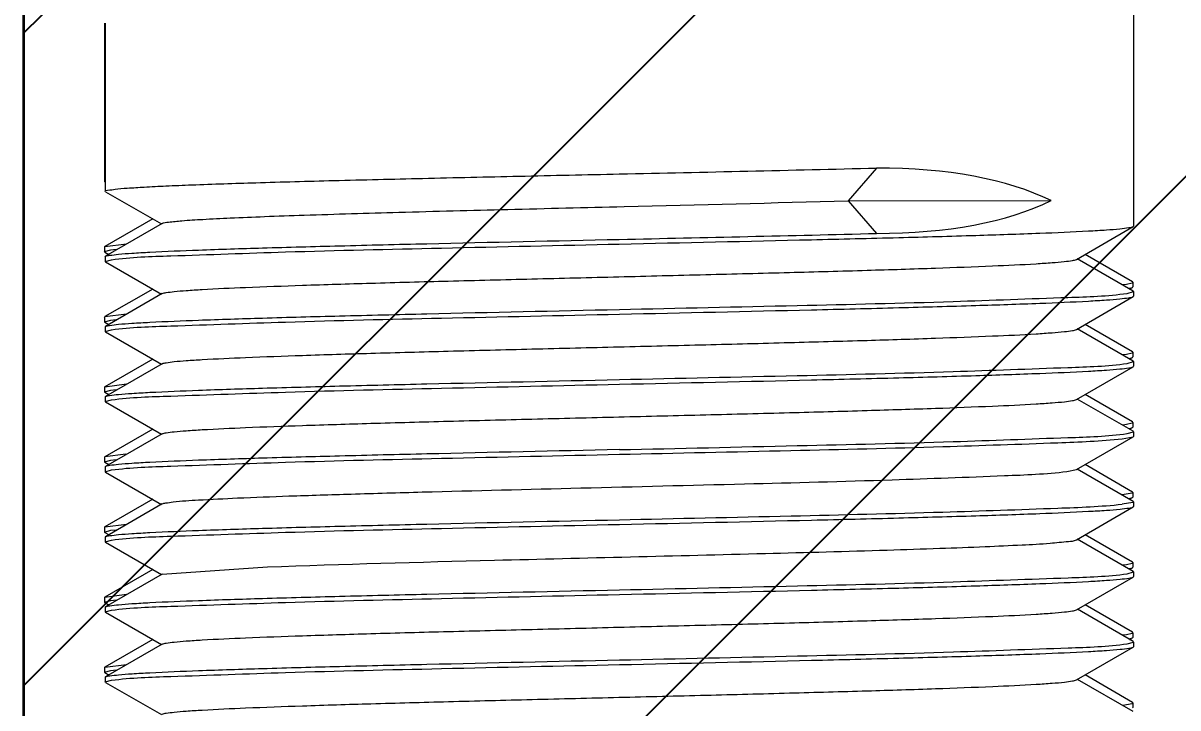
# Model space of a CAD drawing. Header units: millimetres. Extents: x 5438 to 6032, y -2661 to -1821.
# Drawn here: x 5925.33 to 5931.5, y -2364.46 to -2360.8 of the extents above; entities that cross this region are included whole.
import ezdxf

# ---------------------------------------------------------------- set-up
doc = ezdxf.new("R2010")
doc.units = ezdxf.units.MM
doc.header["$LTSCALE"] = 0.1
doc.layers.get('0').update_dxf_attribs({"lineweight": 15})
doc.layers.add('DIM', color=3, linetype='Continuous', lineweight=9)
doc.layers.add('hatch', color=2, linetype='Continuous')
doc.styles.get("Standard").update_dxf_attribs({"font": 'arial.ttf'})
doc.dimstyles.new('ISO-25', dxfattribs={"dimtxt": 2.5, "dimasz": 2.5, "dimexe": 1.25, "dimexo": 0.625, "dimtad": 1, "dimlfac": 5, "dimtxsty": 'Standard', "dimcen": 2.5, "dimadec": 0, "dimazin": 0, "dimtfac": 1, "dimtmove": 0, "dimatfit": 3, "dimfxl": 0, "dimarcsym": 0})

# ---------------------------------------------------------------- blocks, each defined once
blk = doc.blocks.new('*D118')
at = {"layer": 'Defpoints', "color": 0}
for p in [(5925.3328, -2347.1671), (5925.3259, -2377.265), (5960.2123, -2377.265)]:
    blk.add_point(p, dxfattribs=at)
at = {"layer": 'DIM', "color": 0, "lineweight": -2}
for p, q in [((5925.9578, -2347.1671), (5961.4623, -2347.1671)), ((5960.2123, -2351.1671), (5960.2123, -2373.265)), ((5925.9509, -2377.265), (5961.4623, -2377.265))]:
    blk.add_line(p, q, dxfattribs=at)
at = {"layer": 'DIM', "color": 0}
for points in [[(5959.5457, -2351.1671), (5960.879, -2351.1671), (5960.2123, -2347.1671)], [(5959.5457, -2373.265), (5960.879, -2373.265), (5960.2123, -2377.265)]]:
    blk.add_solid(points, dxfattribs=at)
at = {"layer": 'DIM', "color": 0, "insert": (5957.545, -2362.2161), "char_height": 4, "attachment_point": 5, "rotation": 90}
blk.add_mtext('120', dxfattribs=at)

msp = doc.modelspace()

# ---------------------------------------------------------------- hatches: boundary and pattern name
at = {"layer": 'hatch'}
h = msp.add_hatch(dxfattribs=at)
h.set_pattern_fill('ANSI31', color=256, scale=0.777568)
h.set_pattern_definition([(45, (5137.1294, -2562.4971), (-1.7456907, 1.7456907), [])])
edge = h.paths.add_edge_path()
edge.add_spline(control_points=[(5925.3343, -2327.6311), (5925.3922, -2327.6451), (5925.4943, -2327.6615), (5925.6351, -2327.6615), (5925.7156, -2327.6514), (5925.7526, -2327.6448)], knot_values=[0, 0, 0, 0, 0.423775, 0.732216, 1, 1, 1, 1], degree=3, periodic=0)
edge.add_line((5925.3756, -2327.6369), (5925.7924, -2327.6369))
edge.add_arc((5925.5593, -2326.5693), 1.0927, 280.19055, 282.31636, ccw=False)
edge.add_spline(control_points=[(5925.7526, -2327.6448), (5925.7156, -2327.6514), (5925.6351, -2327.6615), (5925.4943, -2327.6615), (5925.3922, -2327.6451), (5925.3343, -2327.6311)], knot_values=[0, 0, 0, 0, 0.267784, 0.576225, 1, 1, 1, 1], degree=3, periodic=0)
edge.add_line((5925.3259, -2327.6762), (5925.3259, -2329.6212))
edge.add_line((5925.3259, -2329.6212), (5925.3756, -2329.6212))
edge.add_spline(control_points=[(5925.7526, -2329.6133), (5925.7156, -2329.6067), (5925.6351, -2329.5966), (5925.4943, -2329.5966), (5925.3922, -2329.613), (5925.3343, -2329.627)], knot_values=[0, 0, 0, 0, 0.267789, 0.576235, 1, 1, 1, 1], degree=3, periodic=0)
edge.add_line((5926.8908, -2329.4097), (5927.0759, -2329.4097))
edge.add_ellipse((5927.4926, -2328.629), major_axis=(0, -1), ratio=0.666667, start_angle=218.68219, end_angle=321.31781, ccw=False)
edge.add_line((5926.5082, -2327.6369), (5925.3756, -2327.6369))
edge.add_spline(control_points=[(5925.3343, -2327.6311), (5925.3922, -2327.6451), (5925.4943, -2327.6615), (5925.6351, -2327.6615), (5925.7156, -2327.6514), (5925.7526, -2327.6448)], knot_values=[0, 0, 0, 0, 0.423775, 0.732216, 1, 1, 1, 1], degree=3, periodic=0)
edge.add_arc((5925.5593, -2326.5693), 1.0927, 280.19055, 282.31636)
edge.add_line((5925.7924, -2327.6369), (5933.5761, -2327.6369))
edge.add_line((5933.5761, -2327.6369), (5933.5761, -2329.6212))
edge.add_line((5933.5761, -2329.6212), (5925.3756, -2329.6212))
edge.add_spline(control_points=[(5925.7526, -2329.6133), (5925.7156, -2329.6067), (5925.6351, -2329.5966), (5925.4943, -2329.5966), (5925.3922, -2329.613), (5925.3343, -2329.627)], knot_values=[0, 0, 0, 0, 0.267789, 0.576235, 1, 1, 1, 1], degree=3, periodic=0)
edge.add_line((5925.3343, -2329.627), (5925.3259, -2329.6291))
edge.add_line((5925.3259, -2329.6291), (5925.3259, -2342.6294))
edge.add_line((5925.3259, -2342.6294), (5925.3343, -2342.6314))
edge.add_spline(control_points=[(5925.3343, -2342.6314), (5925.3922, -2342.6454), (5925.4943, -2342.6618), (5925.6351, -2342.6618), (5925.7156, -2342.6518), (5925.7526, -2342.6451)], knot_values=[0, 0, 0, 0, 0.423775, 0.732216, 1, 1, 1, 1], degree=3, periodic=0)
edge.add_line((5925.3756, -2342.6372), (5925.7924, -2342.6372))
edge.add_arc((5925.5593, -2341.5697), 1.0927, 280.19055, 282.31636, ccw=False)
edge.add_spline(control_points=[(5925.7526, -2342.6451), (5925.7156, -2342.6518), (5925.6351, -2342.6618), (5925.4943, -2342.6618), (5925.3922, -2342.6454), (5925.3343, -2342.6314)], knot_values=[0, 0, 0, 0, 0.267784, 0.576225, 1, 1, 1, 1], degree=3, periodic=0)
edge.add_line((5925.3259, -2342.6765), (5925.3259, -2344.6216))
edge.add_line((5925.3259, -2344.6216), (5925.3756, -2344.6216))
edge.add_spline(control_points=[(5925.7526, -2344.6136), (5925.7156, -2344.607), (5925.6351, -2344.5969), (5925.4943, -2344.5969), (5925.3922, -2344.6133), (5925.3343, -2344.6273)], knot_values=[0, 0, 0, 0, 0.267789, 0.576235, 1, 1, 1, 1], degree=3, periodic=0)
edge.add_line((5926.8908, -2344.41), (5927.0759, -2344.41))
edge.add_ellipse((5927.4926, -2343.6294), major_axis=(0, -1), ratio=0.666667, start_angle=218.68219, end_angle=321.31781, ccw=False)
edge.add_line((5926.5082, -2342.6372), (5925.3756, -2342.6372))
edge.add_spline(control_points=[(5925.3343, -2342.6314), (5925.3922, -2342.6454), (5925.4943, -2342.6618), (5925.6351, -2342.6618), (5925.7156, -2342.6518), (5925.7526, -2342.6451)], knot_values=[0, 0, 0, 0, 0.423775, 0.732216, 1, 1, 1, 1], degree=3, periodic=0)
edge.add_arc((5925.5593, -2341.5697), 1.0927, 280.19055, 282.31636)
edge.add_line((5925.7924, -2342.6372), (5933.5761, -2342.6372))
edge.add_line((5933.5761, -2342.6372), (5933.5761, -2344.6216))
edge.add_line((5933.5761, -2344.6216), (5925.3756, -2344.6216))
edge.add_spline(control_points=[(5925.7526, -2344.6136), (5925.7156, -2344.607), (5925.6351, -2344.5969), (5925.4943, -2344.5969), (5925.3922, -2344.6133), (5925.3343, -2344.6273)], knot_values=[0, 0, 0, 0, 0.267789, 0.576235, 1, 1, 1, 1], degree=3, periodic=0)
edge.add_line((5925.3343, -2344.6273), (5925.3259, -2344.6294))
edge.add_line((5925.3259, -2344.6294), (5925.3259, -2580.4433))
edge.add_line((5925.3259, -2580.4433), (5937.8733, -2580.4433))
edge.add_line((5937.8733, -2580.4433), (5937.8733, -2004.0771))
edge.add_line((5937.8733, -2004.0771), (5925.3259, -2004.0771))
edge.add_line((5925.3259, -2004.0771), (5925.3259, -2327.629))
edge.add_line((5925.3259, -2327.629), (5925.3343, -2327.6311))

# ---------------------------------------------------------------- linework, layer by layer
msp.add_line((5925.3259, -2580.4433), (5925.3259, -2003.4667))
at = {"color": 7, "linetype": 'Continuous'}
for p, q in [((5925.3328, -2459.113), (5925.3328, -2347.1671)), ((5931.2633, -2355.5166), (5931.2646, -2361.8829)), ((5925.7616, -2360.7966), (5925.7614, -2361.6443)), ((5925.7644, -2360.7965), (5925.7645, -2361.6965)), ((5929.8895, -2361.572), (5929.738, -2361.7469)), ((5925.7632, -2361.6464), (5925.7614, -2361.6443)), ((5925.7664, -2361.6986), (5925.7645, -2361.6965)), ((5925.7664, -2361.6986), (5926.0656, -2361.8714)), ((5929.738, -2361.7469), (5930.8249, -2361.7463)), ((5929.738, -2361.7469), (5929.8896, -2361.922)), ((5926.0189, -2361.8445), (5925.7632, -2361.9922)), ((5926.0698, -2361.869), (5925.7664, -2362.0444)), ((5931.2625, -2361.8852), (5931.2646, -2361.8829)), ((5930.9592, -2362.0606), (5931.2625, -2361.8852)), ((5925.7613, -2361.9943), (5925.7632, -2361.9922)), ((5925.7613, -2361.9943), (5925.7613, -2362.0193)), ((5925.7632, -2361.9922), (5925.8786, -2361.9774)), ((5925.7613, -2362.0193), (5925.7952, -2362.0102)), ((5925.7631, -2362.0214), (5925.7613, -2362.0193)), ((5925.7631, -2362.0214), (5925.7846, -2362.0339)), ((5925.7646, -2362.0465), (5925.7664, -2362.0444)), ((5925.7646, -2362.0465), (5925.7646, -2362.0715)), ((5925.7646, -2362.0715), (5925.7985, -2362.0624)), ((5925.7952, -2362.0102), (5925.8235, -2362.007)), ((5931.2626, -2362.2305), (5930.9638, -2362.0579)), ((5931.2592, -2362.1807), (5931.0054, -2362.0339)), ((5925.7665, -2362.0736), (5925.7646, -2362.0715)), ((5925.7665, -2362.0736), (5926.0657, -2362.2464)), ((5931.2274, -2362.1927), (5931.2575, -2362.1862)), ((5931.2613, -2362.183), (5931.2592, -2362.1807)), ((5931.2613, -2362.183), (5931.2613, -2362.208)), ((5926.0189, -2362.2194), (5925.7631, -2362.3672)), ((5926.0698, -2362.244), (5925.7665, -2362.4194)), ((5931.2078, -2362.1951), (5931.2274, -2362.1927)), ((5931.2308, -2362.2425), (5931.2647, -2362.2329)), ((5931.2407, -2362.2155), (5931.2587, -2362.2107)), ((5931.2435, -2362.2195), (5931.2531, -2362.214)), ((5931.2592, -2362.2104), (5931.2613, -2362.208)), ((5931.2647, -2362.2329), (5931.2626, -2362.2305)), ((5931.2647, -2362.2329), (5931.2647, -2362.2579)), ((5930.9593, -2362.4356), (5931.2626, -2362.2602)), ((5931.2626, -2362.2602), (5931.2647, -2362.2579)), ((5925.7612, -2362.3693), (5925.7631, -2362.3672)), ((5925.7612, -2362.3693), (5925.7612, -2362.3943)), ((5925.7631, -2362.3672), (5925.8788, -2362.3523)), ((5925.7612, -2362.3943), (5925.7951, -2362.3852)), ((5925.7631, -2362.3964), (5925.7612, -2362.3943)), ((5925.7631, -2362.3964), (5925.7846, -2362.4089)), ((5925.7647, -2362.4215), (5925.7665, -2362.4194)), ((5925.7647, -2362.4215), (5925.7647, -2362.4465)), ((5925.7647, -2362.4465), (5925.7986, -2362.4374)), ((5925.7951, -2362.3852), (5925.8236, -2362.382)), ((5931.2627, -2362.6055), (5930.9639, -2362.4329)), ((5931.2591, -2362.5556), (5931.0054, -2362.4089)), ((5925.7665, -2362.4486), (5925.7647, -2362.4465)), ((5925.7665, -2362.4486), (5926.0658, -2362.6214)), ((5931.2273, -2362.5677), (5931.2575, -2362.5612)), ((5931.2612, -2362.558), (5931.2591, -2362.5556)), ((5931.2612, -2362.558), (5931.2612, -2362.583)), ((5926.0189, -2362.5944), (5925.763, -2362.7422)), ((5926.0699, -2362.619), (5925.7666, -2362.7944)), ((5931.2078, -2362.5701), (5931.2273, -2362.5677)), ((5931.2309, -2362.6175), (5931.2647, -2362.6079)), ((5931.2407, -2362.5905), (5931.2587, -2362.5856)), ((5931.2435, -2362.5944), (5931.2531, -2362.5889)), ((5931.2591, -2362.5854), (5931.2612, -2362.583)), ((5931.2647, -2362.6079), (5931.2627, -2362.6055)), ((5931.2647, -2362.6079), (5931.2647, -2362.6329)), ((5930.9594, -2362.8106), (5931.2627, -2362.6352)), ((5931.2627, -2362.6352), (5931.2647, -2362.6329)), ((5925.7612, -2362.7443), (5925.763, -2362.7422)), ((5925.7612, -2362.7443), (5925.7612, -2362.7693)), ((5925.763, -2362.7422), (5925.8789, -2362.7273)), ((5925.7612, -2362.7693), (5925.795, -2362.7602)), ((5925.763, -2362.7714), (5925.7612, -2362.7693)), ((5925.763, -2362.7714), (5925.7846, -2362.784)), ((5925.7648, -2362.7965), (5925.7666, -2362.7944)), ((5925.7648, -2362.7965), (5925.7648, -2362.8215)), ((5925.795, -2362.7602), (5925.8237, -2362.757)), ((5931.2628, -2362.9805), (5930.964, -2362.8079)), ((5931.2591, -2362.9306), (5931.0054, -2362.784)), ((5925.7648, -2362.8215), (5925.7986, -2362.8124)), ((5925.7666, -2362.8236), (5925.7648, -2362.8215)), ((5925.7666, -2362.8236), (5926.0658, -2362.9964)), ((5931.2611, -2362.933), (5931.2591, -2362.9306)), ((5926.0189, -2362.9693), (5925.7629, -2363.1172)), ((5926.07, -2362.994), (5925.7667, -2363.1694)), ((5931.2078, -2362.9451), (5931.2273, -2362.9427)), ((5931.2273, -2362.9427), (5931.2576, -2362.9361)), ((5931.231, -2362.9925), (5931.2648, -2362.9829)), ((5931.2435, -2362.9694), (5931.2531, -2362.9638)), ((5931.245, -2362.9647), (5931.2591, -2362.9604)), ((5931.2591, -2362.9604), (5931.2611, -2362.958)), ((5931.2611, -2362.933), (5931.2611, -2362.958)), ((5931.2648, -2362.9829), (5931.2628, -2362.9805)), ((5931.2648, -2362.9829), (5931.2648, -2363.0079)), ((5930.9595, -2363.1856), (5931.2628, -2363.0102)), ((5931.2047, -2363.0207), (5931.2628, -2363.0102)), ((5931.2628, -2363.0102), (5931.2648, -2363.0079)), ((5925.7629, -2363.1172), (5925.7611, -2363.1193)), ((5925.876, -2363.1025), (5925.7629, -2363.1172)), ((5925.7611, -2363.1193), (5925.7611, -2363.1443)), ((5925.7611, -2363.1443), (5925.7949, -2363.1352)), ((5925.7629, -2363.1464), (5925.7611, -2363.1443)), ((5925.7629, -2363.1464), (5925.7846, -2363.159)), ((5925.7667, -2363.1694), (5925.7649, -2363.1715)), ((5925.7649, -2363.1715), (5925.7649, -2363.1965)), ((5925.7949, -2363.1352), (5925.8238, -2363.1319)), ((5931.259, -2363.3056), (5931.0054, -2363.159)), ((5925.7649, -2363.1965), (5925.7987, -2363.1874)), ((5925.7667, -2363.1986), (5925.7649, -2363.1965)), ((5925.7667, -2363.1986), (5926.0659, -2363.3714)), ((5930.9083, -2363.1957), (5930.9595, -2363.1856)), ((5931.2628, -2363.3555), (5930.964, -2363.1829)), ((5926.0189, -2363.3443), (5925.7628, -2363.4922)), ((5931.2567, -2363.3115), (5931.2033, -2363.3206)), ((5931.2605, -2363.3613), (5931.2048, -2363.3707)), ((5931.2409, -2363.3405), (5931.2587, -2363.3356)), ((5931.2435, -2363.3443), (5931.2532, -2363.3387)), ((5931.259, -2363.3056), (5931.261, -2363.308)), ((5931.259, -2363.3354), (5931.261, -2363.333)), ((5931.261, -2363.308), (5931.261, -2363.333)), ((5931.2628, -2363.3555), (5931.2649, -2363.3579)), ((5931.2649, -2363.3579), (5931.2649, -2363.3829)), ((5926.0701, -2363.369), (5925.7668, -2363.5444)), ((5930.9595, -2363.5606), (5931.2628, -2363.3852)), ((5931.2628, -2363.3852), (5931.2649, -2363.3829)), ((5925.7628, -2363.4922), (5925.8792, -2363.4773)), ((5925.761, -2363.4943), (5925.7628, -2363.4922)), ((5925.761, -2363.4943), (5925.761, -2363.5193)), ((5925.761, -2363.5193), (5925.7948, -2363.5102)), ((5925.7628, -2363.5214), (5925.761, -2363.5193)), ((5925.7628, -2363.5214), (5925.7861, -2363.5349)), ((5925.7649, -2363.5465), (5925.7668, -2363.5444)), ((5925.7649, -2363.5465), (5925.7649, -2363.5715)), ((5925.7948, -2363.5102), (5925.8239, -2363.5069)), ((5931.2589, -2363.6806), (5931.0053, -2363.5341)), ((5925.7649, -2363.5715), (5925.7988, -2363.5624)), ((5925.7668, -2363.5736), (5925.7649, -2363.5715)), ((5925.7668, -2363.5736), (5926.066, -2363.7464)), ((5931.2629, -2363.7305), (5930.9641, -2363.5579)), ((5926.0189, -2363.7193), (5925.7627, -2363.8672)), ((5926.0702, -2363.744), (5926.6324, -2363.7058)), ((5931.2079, -2363.6951), (5931.2271, -2363.6927)), ((5931.2271, -2363.6927), (5931.2576, -2363.6861)), ((5931.2311, -2363.7425), (5931.265, -2363.7329)), ((5931.2409, -2363.7154), (5931.2587, -2363.7105)), ((5931.2429, -2363.7196), (5931.2537, -2363.7134)), ((5931.261, -2363.683), (5931.2589, -2363.6806)), ((5931.2589, -2363.7104), (5931.2609, -2363.708)), ((5931.261, -2363.683), (5931.2609, -2363.708)), ((5931.265, -2363.7329), (5931.2629, -2363.7305)), ((5931.265, -2363.7329), (5931.265, -2363.7579)), ((5926.0702, -2363.744), (5925.7668, -2363.9194)), ((5930.9596, -2363.9356), (5931.2629, -2363.7602)), ((5931.2629, -2363.7602), (5931.265, -2363.7579)), ((5925.7627, -2363.8672), (5925.8794, -2363.8523)), ((5925.7609, -2363.8693), (5925.7627, -2363.8672)), ((5925.7609, -2363.8693), (5925.7609, -2363.8943)), ((5925.7609, -2363.8943), (5925.7948, -2363.8852)), ((5925.7627, -2363.8964), (5925.7609, -2363.8943)), ((5925.7627, -2363.8964), (5925.7861, -2363.91)), ((5925.765, -2363.9215), (5925.7668, -2363.9194)), ((5925.7948, -2363.8852), (5925.824, -2363.8819)), ((5931.2588, -2364.0556), (5931.0053, -2363.9091)), ((5925.765, -2363.9215), (5925.765, -2363.9465)), ((5925.765, -2363.9465), (5925.7989, -2363.9374)), ((5925.7668, -2363.9486), (5925.765, -2363.9465)), ((5925.7668, -2363.9486), (5926.0661, -2364.1214)), ((5931.263, -2364.1055), (5930.9642, -2363.9329)), ((5926.0189, -2364.0942), (5925.7627, -2364.2422)), ((5931.2079, -2364.0701), (5931.227, -2364.0677)), ((5931.227, -2364.0677), (5931.2576, -2364.061)), ((5931.241, -2364.0904), (5931.2587, -2364.0855)), ((5931.2429, -2364.0946), (5931.2538, -2364.0883)), ((5931.2609, -2364.058), (5931.2588, -2364.0556)), ((5931.2588, -2364.0854), (5931.2609, -2364.083)), ((5931.2609, -2364.058), (5931.2609, -2364.083)), ((5931.265, -2364.1079), (5931.263, -2364.1055)), ((5926.0702, -2364.119), (5925.7669, -2364.2944)), ((5930.9597, -2364.3106), (5931.263, -2364.1352)), ((5931.2312, -2364.1175), (5931.265, -2364.1079)), ((5931.263, -2364.1352), (5931.2651, -2364.1329)), ((5931.265, -2364.1079), (5931.2651, -2364.1329)), ((5925.7627, -2364.2422), (5925.8795, -2364.2273)), ((5925.7608, -2364.2443), (5925.7627, -2364.2422)), ((5925.7608, -2364.2443), (5925.7608, -2364.2693)), ((5925.7608, -2364.2693), (5925.7947, -2364.2602)), ((5925.7627, -2364.2714), (5925.7608, -2364.2693)), ((5925.7627, -2364.2714), (5925.7862, -2364.285)), ((5925.7947, -2364.2602), (5925.8241, -2364.2569)), ((5931.2587, -2364.4306), (5931.0053, -2364.2842)), ((5925.7651, -2364.2965), (5925.7669, -2364.2944)), ((5925.7651, -2364.2965), (5925.7651, -2364.3215)), ((5925.7651, -2364.3215), (5925.7989, -2364.3124)), ((5925.7669, -2364.3236), (5925.7651, -2364.3215)), ((5925.7669, -2364.3236), (5926.0662, -2364.4964)), ((5931.2631, -2364.4805), (5930.9643, -2364.3079)), ((5931.208, -2364.4451), (5931.2269, -2364.4427)), ((5931.2269, -2364.4427), (5931.2576, -2364.436)), ((5931.2608, -2364.433), (5931.2587, -2364.4306)), ((5931.2587, -2364.4604), (5931.2608, -2364.458)), ((5931.2608, -2364.433), (5931.2608, -2364.458))]:
    msp.add_line(p, q, dxfattribs=at)
for centre, radius, start, end in [((5918.2927, -1889.0293), 472.685, 271.239121, 271.405834), ((5918.2928, -1889.3793), 472.685, 271.239121, 271.405834), ((5931.253, -2362.1996), 0.0124, 297.41938, 299.93357), ((5931.253, -2362.5748), 0.0122, 297.74198, 299.94599)]:
    msp.add_arc(centre, radius, start, end, dxfattribs=at)
for centre, major_axis, ratio, start_param, end_param in [((5928.5149, -2363.1586), (2.7118, 1.011), 0.450939, 0.406804, 0.88074), ((5928.5143, -2360.3332), (2.7119, -1.0111), 0.451895, -0.880186, -0.406249)]:
    msp.add_ellipse(centre, major_axis=major_axis, ratio=ratio, start_param=start_param, end_param=end_param, dxfattribs=at)
for points, knots in [([(5925.7645, -2361.6965), (5925.7645, -2361.6917), (5925.7912, -2361.6902), (5925.8228, -2361.6829), (5925.8928, -2361.6789), (5925.9814, -2361.6728), (5926.0972, -2361.6674), (5926.2956, -2361.6592), (5926.5949, -2361.6495), (5927.0062, -2361.6382), (5927.4756, -2361.6268), (5927.9849, -2361.6153), (5928.3357, -2361.6076), (5928.5145, -2361.6037)], [0, 0, 0, 0, 0.005239, 0.01977, 0.043678, 0.076769, 0.118731, 0.169171, 0.293466, 0.444894, 0.617645, 0.805071, 1, 1, 1, 1]), ([(5925.7614, -2361.6443), (5925.7614, -2361.6442), (5925.7615, -2361.6439), (5925.7616, -2361.6436), (5925.7617, -2361.6435)], [0, 0, 0, 0, 0.474043, 1, 1, 1, 1]), ([(5926.0698, -2361.869), (5926.0795, -2361.8634), (5926.1166, -2361.8608), (5926.1876, -2361.8518), (5926.2989, -2361.8459), (5926.4455, -2361.8381), (5926.6266, -2361.8309), (5926.9268, -2361.8203), (5927.3607, -2361.8076), (5927.9308, -2361.7929), (5928.7319, -2361.7732), (5929.3386, -2361.7583), (5929.738, -2361.7469)], [0, 0, 0, 0, 0.009211, 0.029104, 0.05944, 0.099738, 0.149346, 0.207453, 0.345222, 0.504035, 0.673493, 1, 1, 1, 1]), ([(5928.5146, -2361.9787), (5928.8572, -2361.9712), (5929.3554, -2361.9603), (5929.9909, -2361.9446), (5930.398, -2361.9333), (5930.7361, -2361.9219), (5930.9692, -2361.9122), (5931.1118, -2361.9035), (5931.1842, -2361.8984), (5931.2312, -2361.8921), (5931.2557, -2361.8891), (5931.2625, -2361.8852)], [0, 0, 0, 0, 0.373761, 0.543507, 0.693389, 0.817936, 0.912607, 0.947622, 0.973976, 0.991458, 1, 1, 1, 1]), ([(5925.7665, -2362.0444), (5925.7731, -2362.0405), (5925.7973, -2362.0379), (5925.8438, -2362.0317), (5925.9159, -2362.027), (5926.0582, -2362.0186), (5926.291, -2362.0094), (5926.6291, -2361.9984), (5927.0365, -2361.9875), (5927.6727, -2361.9721), (5928.1715, -2361.9612), (5928.5146, -2361.9537)], [0, 0, 0, 0, 0.008332, 0.025641, 0.051856, 0.086762, 0.181308, 0.305846, 0.455821, 0.625742, 1, 1, 1, 1]), ([(5925.7985, -2362.0624), (5925.9033, -2362.0482), (5926.2143, -2362.0392), (5926.8019, -2362.0167), (5927.6021, -2361.9992), (5928.1973, -2361.9857), (5928.5146, -2361.9787)], [0, 0, 0, 0, 0.11681, 0.342641, 0.649679, 1, 1, 1, 1]), ([(5926.0698, -2362.244), (5926.076, -2362.2404), (5926.0981, -2362.2375), (5926.1404, -2362.2315), (5926.2051, -2362.2267), (5926.3321, -2362.2184), (5926.5394, -2362.2091), (5926.8399, -2362.1982), (5927.2015, -2362.1872), (5927.6108, -2362.1761), (5928.053, -2362.1649), (5928.512, -2362.1536), (5928.9711, -2362.1423), (5929.4136, -2362.131), (5929.8234, -2362.1196), (5930.1855, -2362.1083), (5930.4868, -2362.097), (5930.6948, -2362.0874), (5930.8225, -2362.0787), (5930.8877, -2362.0736), (5930.9305, -2362.0675), (5930.9529, -2362.0642), (5930.9592, -2362.0606)], [0, 0, 0, 0, 0.004388, 0.013217, 0.026458, 0.044004, 0.091348, 0.153548, 0.228346, 0.313025, 0.404506, 0.49946, 0.594435, 0.685975, 0.77075, 0.84568, 0.90804, 0.95557, 0.973214, 0.98656, 0.995496, 1, 1, 1, 1]), ([(5931.2575, -2362.1862), (5931.2585, -2362.1858), (5931.26, -2362.1851), (5931.2613, -2362.1836), (5931.2613, -2362.183)], [0, 0, 0, 0, 0.6355, 1, 1, 1, 1]), ([(5928.5147, -2362.3287), (5928.8319, -2362.3218), (5929.4272, -2362.3081), (5930.2274, -2362.2902), (5930.8149, -2362.2668), (5931.126, -2362.2574), (5931.2308, -2362.2425)], [0, 0, 0, 0, 0.350306, 0.657337, 0.883169, 1, 1, 1, 1]), ([(5928.5147, -2362.3537), (5928.8573, -2362.3462), (5929.3555, -2362.3353), (5929.991, -2362.3196), (5930.3981, -2362.3083), (5930.7362, -2362.2969), (5930.9693, -2362.2872), (5931.1119, -2362.2785), (5931.1843, -2362.2734), (5931.2313, -2362.2671), (5931.2558, -2362.2641), (5931.2626, -2362.2602)], [0, 0, 0, 0, 0.373761, 0.543507, 0.693389, 0.817936, 0.912607, 0.947622, 0.973976, 0.991458, 1, 1, 1, 1]), ([(5925.7665, -2362.4194), (5925.7731, -2362.4155), (5925.7974, -2362.4129), (5925.8439, -2362.4067), (5925.916, -2362.402), (5926.0583, -2362.3936), (5926.2911, -2362.3844), (5926.6292, -2362.3734), (5927.0366, -2362.3625), (5927.6728, -2362.3471), (5928.1716, -2362.3362), (5928.5147, -2362.3287)], [0, 0, 0, 0, 0.008332, 0.025641, 0.051856, 0.086762, 0.181308, 0.305846, 0.455821, 0.625742, 1, 1, 1, 1]), ([(5925.7986, -2362.4374), (5925.9034, -2362.4232), (5926.2144, -2362.4142), (5926.802, -2362.3917), (5927.6021, -2362.3742), (5928.1974, -2362.3607), (5928.5147, -2362.3537)], [0, 0, 0, 0, 0.11681, 0.342641, 0.649679, 1, 1, 1, 1]), ([(5926.0699, -2362.619), (5926.0761, -2362.6154), (5926.0982, -2362.6125), (5926.1404, -2362.6065), (5926.2052, -2362.6017), (5926.3322, -2362.5934), (5926.5395, -2362.5841), (5926.84, -2362.5732), (5927.2016, -2362.5622), (5927.6109, -2362.5511), (5928.0531, -2362.5399), (5928.5121, -2362.5286), (5928.9712, -2362.5173), (5929.4137, -2362.506), (5929.8235, -2362.4946), (5930.1856, -2362.4833), (5930.4869, -2362.472), (5930.6949, -2362.4624), (5930.8226, -2362.4537), (5930.8878, -2362.4486), (5930.9306, -2362.4425), (5930.9529, -2362.4392), (5930.9593, -2362.4356)], [0, 0, 0, 0, 0.00439, 0.013218, 0.02646, 0.044004, 0.091349, 0.153549, 0.228348, 0.313027, 0.404507, 0.499461, 0.594436, 0.685976, 0.770752, 0.845681, 0.908041, 0.955571, 0.973215, 0.986561, 0.995498, 1, 1, 1, 1]), ([(5931.2575, -2362.5612), (5931.2585, -2362.5608), (5931.26, -2362.5601), (5931.2612, -2362.5586), (5931.2612, -2362.558)], [0, 0, 0, 0, 0.633971, 1, 1, 1, 1]), ([(5928.5148, -2362.7037), (5928.832, -2362.6968), (5929.4273, -2362.6831), (5930.2275, -2362.6652), (5930.815, -2362.6418), (5931.1261, -2362.6324), (5931.2309, -2362.6175)], [0, 0, 0, 0, 0.350306, 0.657337, 0.883169, 1, 1, 1, 1]), ([(5928.5148, -2362.7287), (5928.8573, -2362.7212), (5929.3555, -2362.7103), (5929.9911, -2362.6946), (5930.3982, -2362.6833), (5930.7363, -2362.6719), (5930.9693, -2362.6622), (5931.1119, -2362.6535), (5931.1844, -2362.6484), (5931.2314, -2362.6421), (5931.2559, -2362.6391), (5931.2627, -2362.6352)], [0, 0, 0, 0, 0.373761, 0.543507, 0.693389, 0.817936, 0.912607, 0.947622, 0.973976, 0.991458, 1, 1, 1, 1]), ([(5925.7666, -2362.7944), (5925.7732, -2362.7905), (5925.7975, -2362.7879), (5925.8439, -2362.7817), (5925.9161, -2362.777), (5926.0583, -2362.7686), (5926.2912, -2362.7594), (5926.6293, -2362.7484), (5927.0367, -2362.7375), (5927.6729, -2362.7221), (5928.1717, -2362.7112), (5928.5148, -2362.7037)], [0, 0, 0, 0, 0.008332, 0.025641, 0.051856, 0.086762, 0.181308, 0.305846, 0.455821, 0.625742, 1, 1, 1, 1]), ([(5925.7986, -2362.8124), (5925.9035, -2362.7982), (5926.2145, -2362.7892), (5926.8021, -2362.7667), (5927.6022, -2362.7492), (5928.1975, -2362.7357), (5928.5148, -2362.7287)], [0, 0, 0, 0, 0.11681, 0.342641, 0.649679, 1, 1, 1, 1]), ([(5926.07, -2362.994), (5926.0762, -2362.9904), (5926.0983, -2362.9874), (5926.1405, -2362.9815), (5926.2052, -2362.9767), (5926.3323, -2362.9684), (5926.5396, -2362.9591), (5926.8401, -2362.9482), (5927.2016, -2362.9372), (5927.6109, -2362.9261), (5928.0532, -2362.9149), (5928.5122, -2362.9036), (5928.9713, -2362.8923), (5929.4138, -2362.881), (5929.8235, -2362.8696), (5930.1857, -2362.8583), (5930.487, -2362.847), (5930.695, -2362.8374), (5930.8226, -2362.8287), (5930.8879, -2362.8236), (5930.9306, -2362.8175), (5930.953, -2362.8142), (5930.9594, -2362.8106)], [0, 0, 0, 0, 0.004388, 0.013218, 0.026458, 0.044005, 0.091349, 0.153549, 0.228347, 0.313026, 0.404507, 0.499461, 0.594436, 0.685976, 0.770752, 0.845681, 0.908041, 0.95557, 0.973216, 0.98656, 0.995498, 1, 1, 1, 1]), ([(5928.5148, -2363.0787), (5928.8321, -2363.0718), (5929.4274, -2363.0581), (5930.2275, -2363.0402), (5930.8151, -2363.0168), (5931.1262, -2363.0074), (5931.231, -2362.9925)], [0, 0, 0, 0, 0.350306, 0.657337, 0.883169, 1, 1, 1, 1]), ([(5931.2576, -2362.9361), (5931.2585, -2362.9357), (5931.26, -2362.9351), (5931.2611, -2362.9336), (5931.2611, -2362.933)], [0, 0, 0, 0, 0.632419, 1, 1, 1, 1]), ([(5928.5148, -2363.1037), (5928.8208, -2363.097), (5929.3977, -2363.0841), (5930.1794, -2363.0657), (5930.7699, -2363.0451), (5931.0901, -2363.033), (5931.2047, -2363.0207)], [0, 0, 0, 0, 0.341161, 0.64321, 0.871525, 1, 1, 1, 1]), ([(5928.5148, -2363.0787), (5928.1718, -2363.0862), (5927.673, -2363.0971), (5927.0367, -2363.1125), (5926.6294, -2363.1234), (5926.2912, -2363.1344), (5926.0584, -2363.1436), (5925.9161, -2363.152), (5925.844, -2363.1567), (5925.7975, -2363.1629), (5925.7733, -2363.1655), (5925.7667, -2363.1694)], [0, 0, 0, 0, 0.374261, 0.544184, 0.694156, 0.818693, 0.91324, 0.948143, 0.97436, 0.991667, 1, 1, 1, 1]), ([(5925.7987, -2363.1874), (5925.9036, -2363.1732), (5926.2146, -2363.1642), (5926.8022, -2363.1417), (5927.6023, -2363.1242), (5928.1976, -2363.1107), (5928.5148, -2363.1037)], [0, 0, 0, 0, 0.11681, 0.342641, 0.649679, 1, 1, 1, 1]), ([(5926.0701, -2363.369), (5926.0758, -2363.3657), (5926.0958, -2363.3628), (5926.1595, -2363.3538), (5926.2882, -2363.3464), (5926.4944, -2363.3357), (5926.7671, -2363.3258), (5927.0963, -2363.3153), (5927.6168, -2363.3007), (5928.3181, -2363.2834), (5929.1557, -2363.2626), (5929.9108, -2363.2434), (5930.4851, -2363.2213), (5930.7973, -2363.209), (5930.9083, -2363.1957)], [0, 0, 0, 0, 0.00408, 0.012174, 0.040261, 0.083456, 0.140371, 0.20916, 0.287587, 0.462922, 0.643742, 0.806706, 0.930782, 1, 1, 1, 1]), ([(5931.261, -2363.308), (5931.261, -2363.3087), (5931.2595, -2363.3103), (5931.2578, -2363.311), (5931.2567, -2363.3115)], [0, 0, 0, 0, 0.356061, 1, 1, 1, 1]), ([(5931.2649, -2363.3579), (5931.2649, -2363.3585), (5931.2634, -2363.3602), (5931.2617, -2363.3608), (5931.2605, -2363.3613)], [0, 0, 0, 0, 0.35579, 1, 1, 1, 1]), ([(5928.5149, -2363.4537), (5928.8209, -2363.447), (5929.3978, -2363.4341), (5930.1795, -2363.4157), (5930.77, -2363.3951), (5931.0902, -2363.383), (5931.2048, -2363.3707)], [0, 0, 0, 0, 0.341161, 0.64321, 0.871525, 1, 1, 1, 1]), ([(5928.5149, -2363.4787), (5928.8575, -2363.4712), (5929.3557, -2363.4603), (5929.9912, -2363.4446), (5930.3983, -2363.4333), (5930.7365, -2363.4219), (5930.9695, -2363.4122), (5931.1121, -2363.4035), (5931.1846, -2363.3984), (5931.2315, -2363.3921), (5931.2561, -2363.3891), (5931.2628, -2363.3852)], [0, 0, 0, 0, 0.373761, 0.543507, 0.693389, 0.817936, 0.912607, 0.947622, 0.973976, 0.991458, 1, 1, 1, 1]), ([(5925.7668, -2363.5444), (5925.7734, -2363.5405), (5925.7976, -2363.5379), (5925.8441, -2363.5317), (5925.9162, -2363.527), (5926.0585, -2363.5186), (5926.2913, -2363.5094), (5926.6295, -2363.4984), (5927.0368, -2363.4875), (5927.673, -2363.4721), (5928.1719, -2363.4612), (5928.5149, -2363.4537)], [0, 0, 0, 0, 0.008332, 0.025641, 0.051856, 0.086762, 0.181308, 0.305846, 0.455821, 0.625742, 1, 1, 1, 1]), ([(5925.7988, -2363.5624), (5925.9036, -2363.5482), (5926.2146, -2363.5392), (5926.8022, -2363.5167), (5927.6024, -2363.4992), (5928.1976, -2363.4857), (5928.5149, -2363.4787)], [0, 0, 0, 0, 0.11681, 0.342641, 0.649679, 1, 1, 1, 1]), ([(5926.6324, -2363.7058), (5927.0371, -2363.6906), (5927.6844, -2363.6741), (5928.5722, -2363.6521), (5929.2725, -2363.6348), (5929.824, -2363.6198), (5930.2156, -2363.6071), (5930.4562, -2363.5984), (5930.6525, -2363.5888), (5930.802, -2363.5819), (5930.8971, -2363.5703), (5930.9467, -2363.568), (5930.9595, -2363.5606)], [0, 0, 0, 0, 0.280574, 0.448525, 0.615254, 0.765811, 0.830717, 0.886702, 0.932507, 0.967109, 0.989747, 1, 1, 1, 1]), ([(5931.2576, -2363.6861), (5931.2585, -2363.6857), (5931.2599, -2363.685), (5931.261, -2363.6836), (5931.261, -2363.683)], [0, 0, 0, 0, 0.629245, 1, 1, 1, 1]), ([(5928.515, -2363.8287), (5928.8323, -2363.8218), (5929.4275, -2363.8081), (5930.2277, -2363.7902), (5930.8152, -2363.7668), (5931.1263, -2363.7574), (5931.2311, -2363.7425)], [0, 0, 0, 0, 0.350306, 0.657337, 0.883169, 1, 1, 1, 1]), ([(5928.515, -2363.8537), (5928.8576, -2363.8462), (5929.3558, -2363.8353), (5929.9913, -2363.8196), (5930.3984, -2363.8083), (5930.7365, -2363.7969), (5930.9696, -2363.7872), (5931.1122, -2363.7785), (5931.1846, -2363.7734), (5931.2316, -2363.7671), (5931.2561, -2363.7641), (5931.2629, -2363.7602)], [0, 0, 0, 0, 0.373761, 0.543507, 0.693389, 0.817936, 0.912607, 0.947622, 0.973976, 0.991458, 1, 1, 1, 1]), ([(5925.7668, -2363.9194), (5925.7735, -2363.9155), (5925.7977, -2363.9129), (5925.8442, -2363.9067), (5925.9163, -2363.902), (5926.0586, -2363.8936), (5926.2914, -2363.8844), (5926.6295, -2363.8734), (5927.0369, -2363.8625), (5927.6731, -2363.8471), (5928.1719, -2363.8362), (5928.515, -2363.8287)], [0, 0, 0, 0, 0.008332, 0.025641, 0.051856, 0.086762, 0.181308, 0.305846, 0.455821, 0.625742, 1, 1, 1, 1]), ([(5925.7989, -2363.9374), (5925.9037, -2363.9232), (5926.2147, -2363.9142), (5926.8023, -2363.8917), (5927.6024, -2363.8742), (5928.1977, -2363.8607), (5928.515, -2363.8537)], [0, 0, 0, 0, 0.11681, 0.342641, 0.649679, 1, 1, 1, 1]), ([(5926.0702, -2364.119), (5926.0764, -2364.1154), (5926.0985, -2364.1124), (5926.1407, -2364.1065), (5926.2055, -2364.1017), (5926.3325, -2364.0934), (5926.5398, -2364.0841), (5926.8403, -2364.0732), (5927.2019, -2364.0622), (5927.6112, -2364.0511), (5928.0534, -2364.0399), (5928.5124, -2364.0286), (5928.9715, -2364.0173), (5929.414, -2364.006), (5929.8238, -2363.9946), (5930.1859, -2363.9833), (5930.4872, -2363.972), (5930.6952, -2363.9624), (5930.8229, -2363.9537), (5930.8881, -2363.9486), (5930.9309, -2363.9425), (5930.9532, -2363.9392), (5930.9596, -2363.9356)], [0, 0, 0, 0, 0.004389, 0.013218, 0.026459, 0.044005, 0.091349, 0.153549, 0.228348, 0.313026, 0.404507, 0.499461, 0.594436, 0.685976, 0.770752, 0.845681, 0.908041, 0.95557, 0.973216, 0.98656, 0.995499, 1, 1, 1, 1]), ([(5931.2576, -2364.061), (5931.2585, -2364.0606), (5931.2598, -2364.06), (5931.2609, -2364.0586), (5931.2609, -2364.058)], [0, 0, 0, 0, 0.627622, 1, 1, 1, 1]), ([(5928.5151, -2364.2037), (5928.8323, -2364.1968), (5929.4276, -2364.1831), (5930.2278, -2364.1652), (5930.8153, -2364.1418), (5931.1264, -2364.1324), (5931.2312, -2364.1175)], [0, 0, 0, 0, 0.350306, 0.657337, 0.883169, 1, 1, 1, 1]), ([(5928.5151, -2364.2287), (5928.8577, -2364.2212), (5929.3558, -2364.2103), (5929.9914, -2364.1946), (5930.3985, -2364.1833), (5930.7366, -2364.1719), (5930.9696, -2364.1622), (5931.1123, -2364.1535), (5931.1847, -2364.1484), (5931.2317, -2364.1421), (5931.2562, -2364.1391), (5931.263, -2364.1352)], [0, 0, 0, 0, 0.373761, 0.543507, 0.693389, 0.817936, 0.912607, 0.947622, 0.973976, 0.991458, 1, 1, 1, 1]), ([(5925.7669, -2364.2944), (5925.7735, -2364.2905), (5925.7978, -2364.2879), (5925.8443, -2364.2817), (5925.9164, -2364.277), (5926.0586, -2364.2686), (5926.2915, -2364.2594), (5926.6296, -2364.2484), (5927.037, -2364.2375), (5927.6732, -2364.2221), (5928.172, -2364.2112), (5928.5151, -2364.2037)], [0, 0, 0, 0, 0.008332, 0.025641, 0.051856, 0.086762, 0.181308, 0.305846, 0.455821, 0.625742, 1, 1, 1, 1]), ([(5925.7989, -2364.3124), (5925.9038, -2364.2982), (5926.2148, -2364.2892), (5926.8024, -2364.2667), (5927.6025, -2364.2492), (5928.1978, -2364.2357), (5928.5151, -2364.2287)], [0, 0, 0, 0, 0.11681, 0.342641, 0.649679, 1, 1, 1, 1]), ([(5926.0703, -2364.494), (5926.0765, -2364.4904), (5926.0986, -2364.4875), (5926.1408, -2364.4815), (5926.2056, -2364.4767), (5926.3326, -2364.4684), (5926.5399, -2364.4591), (5926.8404, -2364.4482), (5927.202, -2364.4372), (5927.6113, -2364.4261), (5928.0535, -2364.4149), (5928.5125, -2364.4036), (5928.9716, -2364.3923), (5929.4141, -2364.381), (5929.8238, -2364.3696), (5930.186, -2364.3583), (5930.4873, -2364.347), (5930.6953, -2364.3374), (5930.823, -2364.3287), (5930.8882, -2364.3236), (5930.931, -2364.3175), (5930.9533, -2364.3142), (5930.9597, -2364.3106)], [0, 0, 0, 0, 0.004388, 0.013218, 0.026458, 0.044004, 0.091348, 0.153548, 0.228346, 0.313025, 0.404506, 0.49946, 0.594435, 0.685975, 0.770751, 0.84568, 0.90804, 0.955569, 0.973215, 0.98656, 0.995497, 1, 1, 1, 1]), ([(5931.2576, -2364.436), (5931.2585, -2364.4356), (5931.2598, -2364.4349), (5931.2608, -2364.4336), (5931.2608, -2364.433)], [0, 0, 0, 0, 0.625975, 1, 1, 1, 1])]:
    msp.add_open_spline(points, degree=3, knots=knots, dxfattribs=at)
for points in [[(5931.2587, -2363.3356), (5931.2588, -2363.3355), (5931.2589, -2363.3354), (5931.259, -2363.3354)], [(5931.2587, -2363.7105), (5931.2587, -2363.7105), (5931.2588, -2363.7104), (5931.2589, -2363.7104)]]:
    msp.add_open_spline(points, degree=3, dxfattribs=at)

# ---------------------------------------------------------------- dimensions: what is measured, and where the dimension line sits
at = {"layer": 'DIM'}
dim = msp.add_linear_dim(base=(5960.2123, -2377.265), p1=(5925.3328, -2347.1671), p2=(5925.3259, -2377.265), angle=90, text='120', dimstyle='ISO-25', override={"dimtxt": 4, "dimasz": 4, "dimlfac": 4, "dimadec": 1, "dimfxl": 1.25}, dxfattribs=at)
dim.commit()
dim.dimension.update_dxf_attribs({"geometry": '*D118', "text_midpoint": (5957.545, -2362.2161)})

doc.saveas('drawing.dxf')
